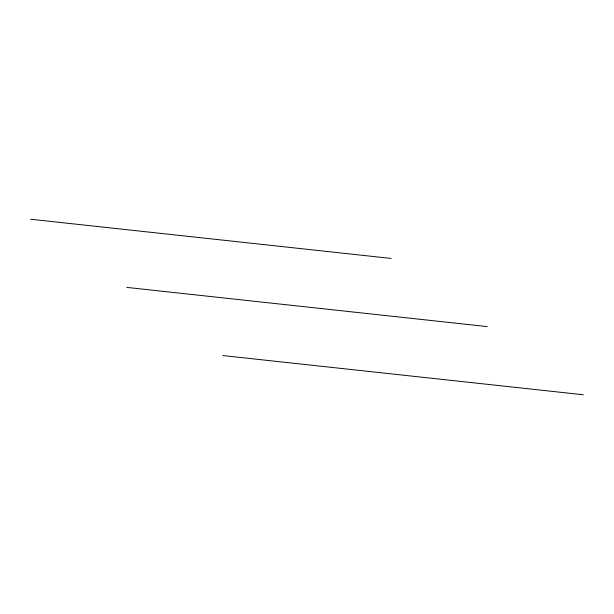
<?xml version="1.0" encoding="UTF-8"?>
<svg xmlns="http://www.w3.org/2000/svg" width="614" height="614" viewBox="0 0 614 614"><rect width="100%" height="100%" fill="white"/><g stroke="black" fill="none" stroke-linecap="round" stroke-linejoin="round"><path stroke-width="0.92" d="M30.7 219.244L391.103 258.433M126.799 287.406L487.201 326.594M222.897 355.567L583.3 394.756"/></g></svg>
